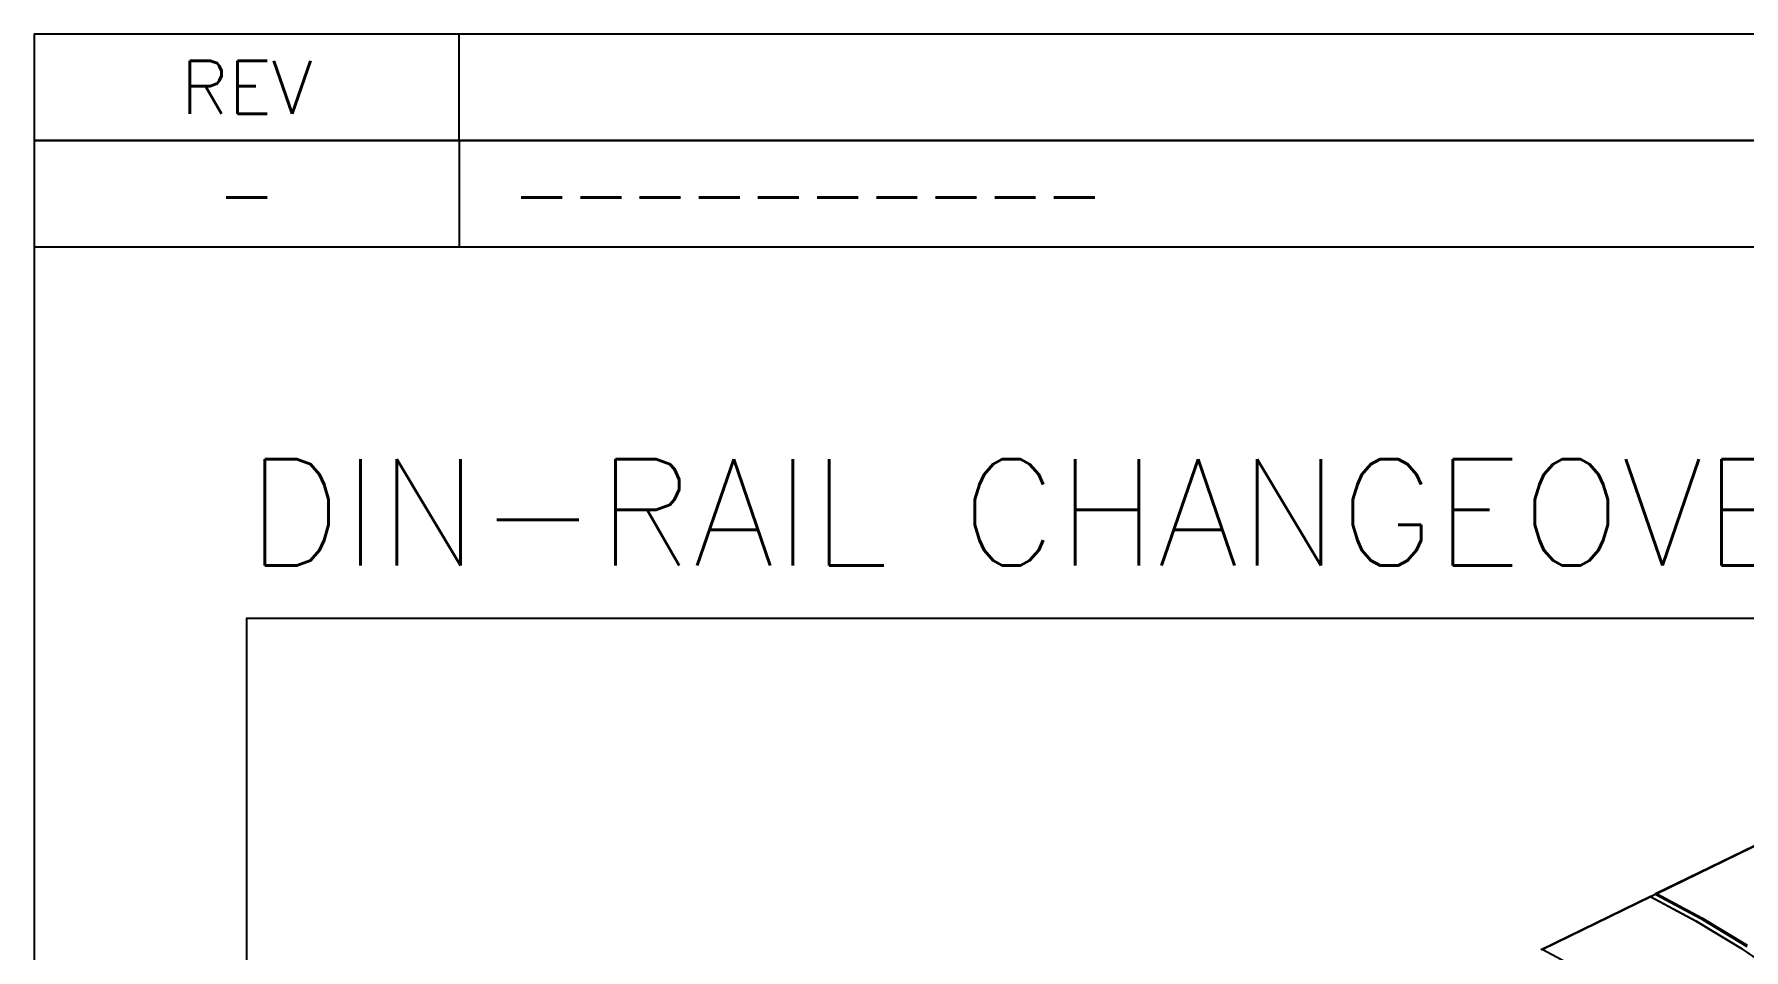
# Paper-space layout 'ARCH-D(24x36)' of a CAD drawing. Header units: inches. Extents: x 0.1 to 35.7, y 0.1 to 23.7.
# Drawn here: x 0.075 to 4.099, y 21.52 to 23.675 of the extents above; entities that cross this region are included whole.
import ezdxf
from ezdxf.enums import TextEntityAlignment as Align

# ---------------------------------------------------------------- set-up
doc = ezdxf.new("R2010")
doc.units = ezdxf.units.IN
doc.header["$MEASUREMENT"] = 0
for name, color, linetype in [('ELEC-DEVICE', 7, 'Continuous'), ('SHEET-REV', 7, 'Continuous'), ('SHEET-TITLE', 7, 'Continuous')]:
    doc.layers.add(name, color=color, linetype=linetype)
doc.layers.add('X-NOPLOT', color=7, linetype='Continuous', plot=False)
doc.styles.add('1-4', font='romans.shx', dxfattribs={"height": 0.25})
doc.styles.add('1-8', font='romans.shx', dxfattribs={"height": 0.125})

# ---------------------------------------------------------------- blocks, each defined once
blk = doc.blocks.new('REV-BLOCK')
blk.add_line((1, -0.25), (1, 0))
blk.add_lwpolyline([(0, -0.25), (11.8667, -0.25), (11.8667, 0), (0, 0)], close=True)
at = {"color": 7, "linetype": 'Continuous', "style": '1-8'}
blk.add_text('REV', height=0.125, rotation=0, dxfattribs=at).set_placement((0.5, -0.125), align=Align.MIDDLE_CENTER)
blk = doc.blocks.new('REV-BLOCK-ATTR')
blk.add_line((1, 0), (1, -0.25))
blk.add_lwpolyline([(0, -0.25), (11.8667, -0.25), (11.8667, 0), (0, 0)], close=True)
at = {"style": '1-8', "flags": 8}
for tag, p in [('REV', (0.5, -0.125)), ('BY', (9.3667, -0.125)), ('DATE', (10.8667, -0.125))]:
    blk.add_attdef(tag, text='', height=0.125, dxfattribs=at).set_placement(p, align=Align.MIDDLE_CENTER)
blk.add_attdef('DESC', text='', height=0.125, dxfattribs=at).set_placement((1.125, -0.125), align=Align.MIDDLE_LEFT)

psp = doc.layouts.new('ARCH-D(24x36)')

# ---------------------------------------------------------------- linework, layer by layer
at = {"layer": 'ELEC-DEVICE'}
for points in [[(4.1482, 21.7772), (3.8912, 21.6521)], [(4.1493, 21.7763), (3.895, 21.6525)], [(3.8793, 21.6461), (3.8901, 21.6515)], [(3.892, 21.6523), (3.8901, 21.6515)], [(3.8901, 21.6515), (3.9974, 21.5939)], [(3.8935, 21.6528), (3.892, 21.6523)], [(3.895, 21.6525), (3.8935, 21.6528)], [(3.895, 21.6525), (4.0004, 21.5958)], [(3.8789, 21.6461), (3.622, 21.5208)], [(3.88, 21.6451), (3.6259, 21.5213)], [(3.8789, 21.6461), (3.8787, 21.6459)], [(3.8787, 21.6459), (3.8791, 21.6457)], [(3.8791, 21.6457), (3.88, 21.6451)], [(3.8793, 21.6461), (3.9863, 21.5887)], [(3.88, 21.6451), (3.9854, 21.5885)], [(3.9854, 21.5885), (4.0921, 21.5242)], [(3.9863, 21.5887), (4.0949, 21.523)], [(3.9974, 21.5939), (4.1059, 21.5285)], [(4.0004, 21.5958), (4.1069, 21.5315)], [(3.6227, 21.5211), (3.621, 21.5202)], [(3.6244, 21.5215), (3.6227, 21.5211)], [(3.6259, 21.5213), (3.6244, 21.5215)], [(3.6259, 21.5213), (3.7322, 21.4639)], [(4.0921, 21.5242), (4.2466, 21.4185)], [(4.2477, 21.4187), (4.0949, 21.523)]]:
    psp.add_lwpolyline(points, dxfattribs=at)
at = {"layer": 'SHEET-TITLE'}
psp.add_lwpolyline([(0.075, 0.075), (35.675, 0.075), (35.675, 23.675), (0.075, 23.675)], close=True, dxfattribs=at)
at = {"layer": 'X-NOPLOT'}
psp.add_lwpolyline([(0.575, 17.3), (6.737, 17.3), (6.737, 22.3), (0.575, 22.3)], close=True, dxfattribs=at)

# ---------------------------------------------------------------- block references
at = {"layer": 'SHEET-REV'}
psp.add_blockref('REV-BLOCK', (0.075, 23.675), dxfattribs=at)
ref = psp.add_blockref('REV-BLOCK-ATTR', (0.075, 23.425), dxfattribs=at)
ref.add_attrib('REV', '-', dxfattribs={"layer": '0', "height": 0.125, "style": '1-8'}).set_placement((0.575, 23.3), align=Align.MIDDLE_CENTER)
ref.add_attrib('DESC', '----------', dxfattribs={"layer": '0', "height": 0.125, "style": '1-8'}).set_placement((1.2, 23.3), align=Align.MIDDLE_LEFT)

# ---------------------------------------------------------------- texts
at = {"insert": (0.575, 22.425), "char_height": 0.25, "attachment_point": 7, "style": '1-4'}
psp.add_mtext('DIN-RAIL CHANGEOVER RELAYS', dxfattribs=at)

doc.saveas('drawing.dxf')
